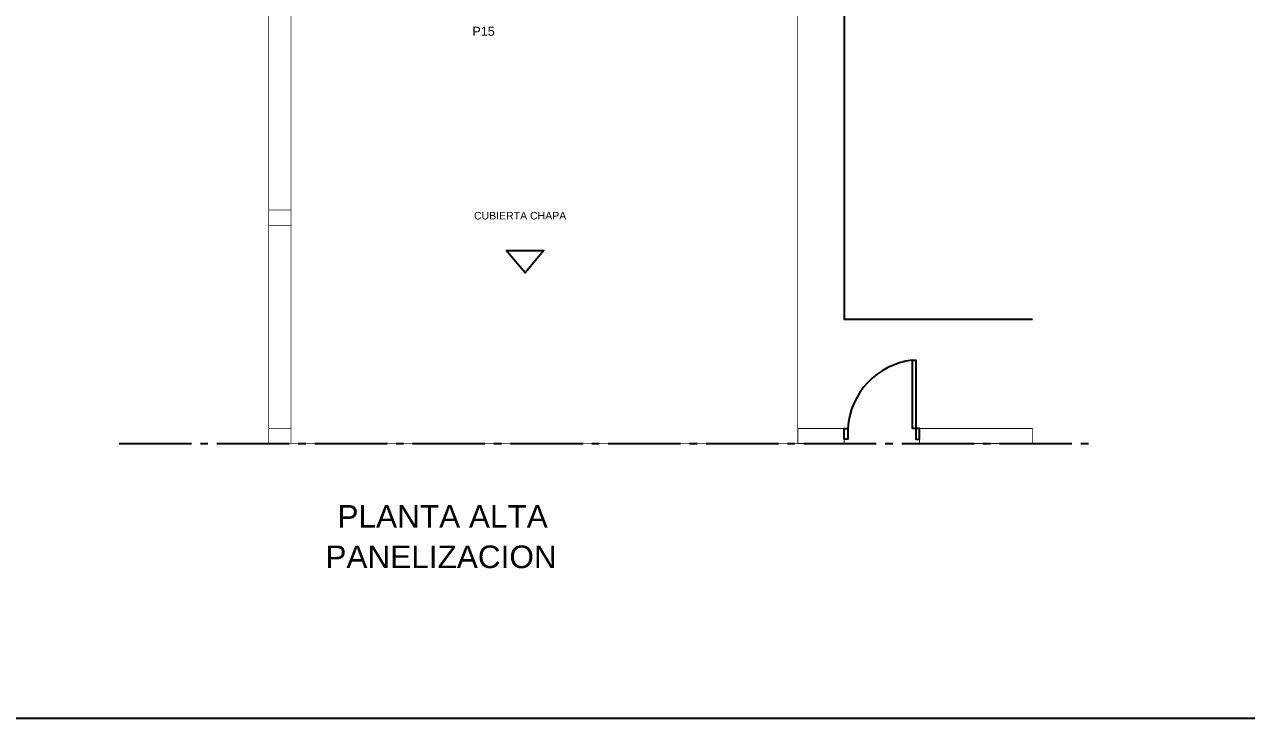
# Model space of a CAD drawing. Header units: millimetres. Extents: x 2924 to 3297, y 1496 to 1704.
# Drawn here: x 3248.06 to 3264.3, y 1548.98 to 1558.21 of the extents above; entities that cross this region are included whole.
import ezdxf

# ---------------------------------------------------------------- set-up
doc = ezdxf.new("R2010")
doc.units = ezdxf.units.MM
doc.linetypes.add('ACAD_ISO04W100', pattern=[30, 24, -3, 0, -3])
doc.linetypes.add('CONTINUA', pattern=[200, 100, 100])
for name, color, linetype in [('EJES', 8, 'Continuous'), ('P0-MUROS', 7, 'Continuous'), ('P0-PROYECCION', 7, 'Continuous'), ('P0-TEXTOS', 7, 'Continuous'), ('P1-CARPINTERIAS', 7, 'Continuous'), ('P1-COLUMNA HºAº', 7, 'Continuous'), ('P1-MAMPOSTERIA LADRILLO', 7, 'Continuous'), ('P1-MUROS', 7, 'Continuous'), ('P1-SOLADOS', 7, 'Continuous'), ('P1-TEXTOS', 7, 'Continuous'), ('PT-MUROS', 7, 'Continuous')]:
    doc.layers.add(name, color=color, linetype=linetype)
doc.styles.add('Arial02.5', font='arial.ttf', dxfattribs={"width": 0.8, "height": 0.025})

msp = doc.modelspace()

# ---------------------------------------------------------------- linework, layer by layer
at = {"layer": 'EJES', "color": 18, "linetype": 'ACAD_ISO04W100', "ltscale": 0.04, "true_color": 0x000000}
msp.add_lwpolyline([(3249.3209, 1552.6383), (3262.2839, 1552.6383)], dxfattribs=at)
at = {"layer": 'P0-MUROS', "linetype": 'CONTINUA', "ltscale": 0.3}
msp.add_lwpolyline([(3254.4642, 1555.2044), (3254.9642, 1555.2044), (3254.7142, 1554.9044), (3254.4642, 1555.2044)], dxfattribs=at)
at = {"layer": 'P0-PROYECCION', "linetype": 'CONTINUA', "ltscale": 0.3, "const_width": 0.01}
msp.add_lwpolyline([(3255.1882, 1558.6383), (3258.3379, 1558.6384), (3258.3379, 1552.6383), (3258.3379, 1552.6383), (3251.6057, 1552.6383)], dxfattribs=at)
at = {"layer": 'P1-CARPINTERIAS', "linetype": 'CONTINUA'}
msp.add_lwpolyline([(3259.8626, 1553.7439), (3259.9097, 1553.7439), (3259.9097, 1552.6967), (3259.957, 1552.6967), (3259.957, 1552.8383), (3259.8625, 1552.8383), (3259.8626, 1553.7439, 0.3635547), (3259.0042, 1552.8383), (3259.0042, 1552.6967), (3258.957, 1552.6967), (3258.957, 1552.8383), (3259.0042, 1552.8383)], format="xyb", dxfattribs=at)
at = {"layer": 'P1-COLUMNA HºAº', "const_width": 0.008}
for points in [[(3251.6062, 1555.7394), (3251.6061, 1555.5372), (3251.3069, 1555.5372), (3251.3071, 1555.7395)], [(3251.6059, 1552.8406), (3251.6057, 1552.6383), (3251.3066, 1552.6383), (3251.3067, 1552.8406)]]:
    msp.add_lwpolyline(points, close=True, dxfattribs=at)
at = {"layer": 'P1-MAMPOSTERIA LADRILLO'}
for points, const_width in [([(3251.6057, 1558.6383), (3251.3061, 1558.6383), (3251.3061, 1552.6383), (3251.6057, 1552.6383)], 0.008), ([(3258.957, 1552.8383), (3258.3399, 1552.8383), (3258.3399, 1552.6383), (3258.957, 1552.6383)], 0.013)]:
    msp.add_lwpolyline(points, close=True, dxfattribs=dict(at, const_width=const_width))
at = {"layer": 'P1-MAMPOSTERIA LADRILLO', "const_width": 0.013}
msp.add_lwpolyline([(3261.4561, 1552.6383), (3259.957, 1552.6383), (3259.957, 1552.8383), (3261.4561, 1552.8383), (3261.4561, 1552.6383)], dxfattribs=at)
at = {"layer": 'P1-SOLADOS'}
msp.add_lwpolyline([(3251.4562, 1571.1498), (3251.4561, 1571.3273), (3258.957, 1571.3273), (3258.957, 1554.2883), (3261.4561, 1554.2883)], dxfattribs=at)
at = {"layer": 'PT-MUROS'}
msp.add_lwpolyline([(3167.8871, 1585.4475), (3296.7845, 1585.4475), (3296.7845, 1548.9823), (3167.8871, 1548.9823)], close=True, dxfattribs=at)

# ---------------------------------------------------------------- texts
at = {"layer": 'P0-TEXTOS', "style": 'Arial02.5'}
msp.add_text('CUBIERTA CHAPA', height=0.1, dxfattribs=at).set_placement((3254.036, 1555.6151))
at = {"layer": 'P1-MUROS', "style": 'Arial02.5'}
for s, p in [('PLANTA ALTA', (3252.2223, 1551.5194)), ('PANELIZACION', (3252.0616, 1550.9816))]:
    msp.add_text(s, height=0.3, dxfattribs=at).set_placement(p)
at = {"layer": 'P1-TEXTOS', "style": 'Arial02.5'}
msp.add_text('P15', height=0.12, dxfattribs=at).set_placement((3254.0145, 1558.056))

doc.saveas('drawing.dxf')
